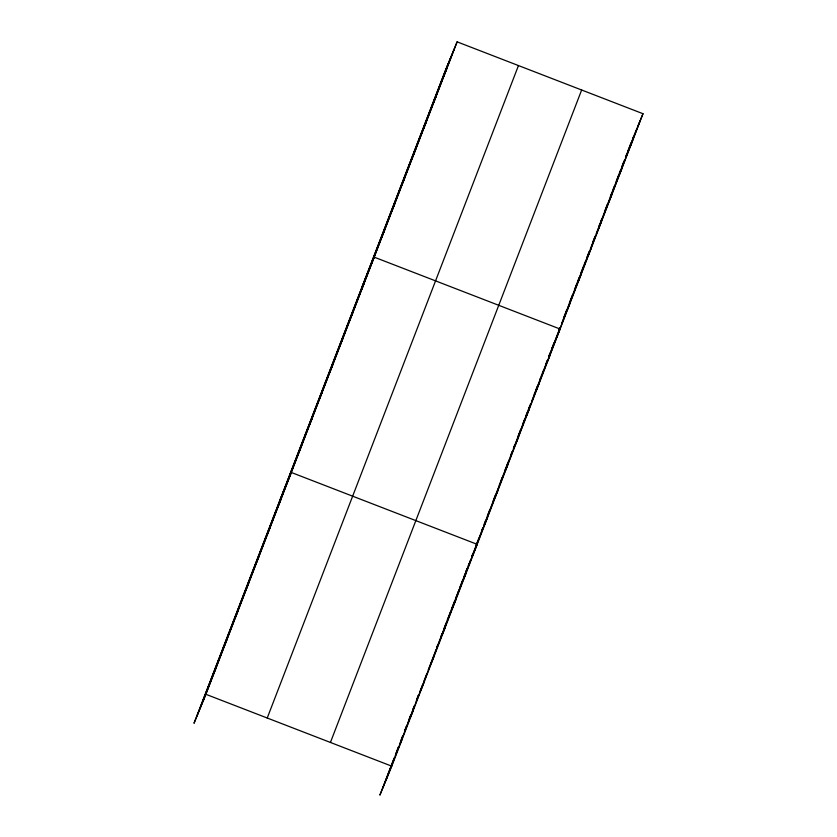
<?xml version="1.0" encoding="UTF-8"?>
<svg xmlns="http://www.w3.org/2000/svg" width="837" height="837" viewBox="0 0 837 837"><rect width="100%" height="100%" fill="white"/><g stroke="black" fill="none" stroke-linecap="round" stroke-linejoin="round"><path stroke-width="1.26" d="M196.946 716.137L448.161 63.696M199.959 708.782L451.185 56.33M202.889 701.636L454.114 49.195M457.117 41.85L445.232 70.831L194.017 723.283L205.902 694.302L457.117 41.85L642.983 113.717L391.768 766.169L379.883 795.15L394.269 757.778M267.233 718.01L518.459 65.568M330.427 742.45L581.652 89.998M396.121 752.955L398.443 746.928M401.237 739.688L402.628 736.079M404.48 731.256L406.803 725.229M408.655 720.406L410.977 714.369M412.84 709.556L414.231 705.936M417.014 698.696L418.406 695.087M436.516 648.068L437.908 644.448M440.691 637.219L442.082 633.599M443.945 628.775L446.257 622.749M447.188 620.332L450.442 611.899M451.363 609.482L454.617 601.05M455.548 598.633L458.791 590.2M459.722 587.783L462.976 579.35M463.897 576.934L465.288 573.314M465.749 572.152L467.098 568.637M471.597 556.94L472.957 553.424M475.657 546.404L478.806 538.212M481.516 531.192L482.865 527.687M484.215 524.171L485.565 520.666M487.375 515.979L489.624 510.131M493.223 500.767L495.483 494.918M499.082 485.554L502.242 477.362M504.941 470.342L506.291 466.837M506.741 465.665L508.101 462.15M510.8 455.129L512.15 451.624M513.5 448.109L514.86 444.604M517.559 437.584L520.708 429.391M522.518 424.704L524.768 418.856M526.117 415.351L527.467 411.835M528.367 409.492L530.627 403.643M534.226 394.29L537.385 386.098M540.085 379.077L543.244 370.885M545.944 363.865L547.293 360.349M548.643 356.844L550.003 353.329M551.803 348.652L554.052 342.793M558.561 331.096L559.911 327.591M563.51 318.227L566.67 310.035M569.369 303.015L572.529 294.823M574.778 288.974L579.288 277.267M581.087 272.59L585.147 262.054M586.946 257.377L589.196 251.529M592.805 242.165L595.055 236.316M598.654 226.953L600.014 223.448M600.464 222.276L601.813 218.76M604.513 211.74L607.672 203.548M610.372 196.528L614.431 186.002M616.231 181.315L620.29 170.79M622.09 166.103L624.339 160.254M625.689 156.749L627.039 153.234M627.949 150.89L631.098 142.698M382.812 788.004L393.484 760.278M395.346 755.455L398.59 747.012M399.521 744.606L402.764 736.162M404.627 731.339L406.949 725.313M407.87 722.906L411.124 714.463M412.055 712.057L414.378 706.03M416.23 701.207L418.552 695.181M419.944 691.561L422.727 684.321M424.118 680.711L426.912 673.471M428.303 669.862L436.192 649.366M436.652 648.162L446.864 621.629M447.335 620.426L457.086 595.107M457.546 593.904L467.757 567.381M470.478 560.33L468.218 566.178L471.241 558.813M471.827 556.814L477.236 542.774M478.586 539.258L483.095 527.561M483.995 525.217L488.944 512.349M489.394 511.177L498.862 486.6M501.112 480.752L509.67 458.519M510.12 457.347L512.38 451.499M513.28 449.166L519.589 432.781M520.039 431.61L529.947 405.861M531.746 401.185L534.906 392.992M536.255 389.487L540.765 377.78M543.014 371.931L547.524 360.234M549.323 355.547L550.673 352.042M554.282 342.678L551.123 350.87L560.079 329.025L374.223 257.158L362.327 286.139M555.182 340.335L560.141 327.466M561.941 322.789L571.849 297.041M572.299 295.869L576.808 284.172M578.158 280.657L581.767 271.303M582.217 270.131L583.567 266.616M584.467 264.272L589.426 251.403M590.326 249.07L592.575 243.211M593.025 242.039L595.285 236.191M596.185 233.858L602.494 217.474M602.943 216.302L611.952 192.897M613.301 189.392L618.71 175.341M619.61 173.008L623.67 162.472M625.469 157.795L633.578 136.734M385.826 780.649L639.97 121.062M443.746 76.104L446.759 68.76M433.388 103.024L436.391 95.68M423.02 129.934L426.033 122.589M412.662 156.843L415.675 149.499M402.294 183.763L405.307 176.419M391.936 210.673L394.949 203.328M381.567 237.582L384.581 230.248M360.841 291.412L363.854 284.067M350.483 318.322L353.496 310.987M340.115 345.242L343.128 337.897M329.757 372.151L332.77 364.806M319.389 399.071L322.402 391.726M309.031 425.981L312.044 418.636M298.673 452.89L301.676 445.556M279.432 501.447L291.318 472.466L477.184 544.332L471.733 557.63M277.633 507.536L280.636 500.191M266.951 535.261L269.964 527.927M256.279 562.998L259.282 555.653M245.597 590.723L248.61 583.379M234.925 618.449L237.928 611.115M224.243 646.185L227.256 638.84M213.571 673.911L216.574 666.566M632.563 139.13L633.536 136.755M634.027 135.563L637.041 128.197M637.532 127.015L642.983 113.717M630.041 146.925L632.626 140.626M619.254 174.891L622.257 167.546M608.886 201.801L611.899 194.456M598.528 228.71L601.531 221.376M588.16 255.63L591.173 248.286M577.802 282.54L580.805 275.195M567.434 309.449L570.447 302.115M548.685 356.824L550.641 352.063M547.136 362.233L549.721 355.934M536.35 390.199L539.363 382.854M525.981 417.108L528.994 409.764M515.623 444.018L518.637 436.684M505.255 470.938L508.268 463.593M494.897 497.848L497.91 490.503M484.529 524.757L487.542 517.423M465.78 572.131L467.737 567.371M463.489 579.403L466.502 572.058M452.817 607.128L455.83 599.794M442.135 634.864L445.148 627.52M431.463 662.59L434.476 655.245M420.781 690.316L423.794 682.982M410.109 718.052L413.122 710.707M399.866 744.731L402.44 738.433M205.902 694.302L391.768 766.169"/></g></svg>
